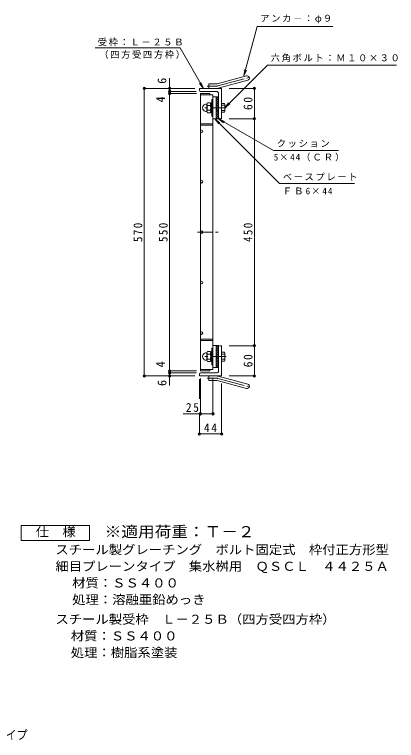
# Model space of a CAD drawing. Units: millimetres at full size, sheet at 1:6. Extents: x -893 to 974, y -826 to 721.
# Drawn here: x 218 to 974, y -797 to 642 of the extents above; entities that cross this region are included whole.
import ezdxf
from ezdxf.enums import TextEntityAlignment as Align

# ---------------------------------------------------------------- set-up
doc = ezdxf.new("R2010")
doc.units = ezdxf.units.MM
doc.header["$LTSCALE"] = 6
doc.header["$PDMODE"] = 32
doc.header["$PDSIZE"] = 4.8
doc.linetypes.add('CHAIN1', pattern=[8, 5, -1, 1, -1])
doc.linetypes.add('CHAIN2', pattern=[12, 9, -1, 1, -1])
for name, color, linetype, lineweight in [('E-1', 2, 'Continuous', 9), ('E-2', 3, 'Continuous', 9), ('E-4', 7, 'Continuous', 9), ('E-5', 7, 'Continuous', 9), ('F-5_F-5ﾚｲﾔ', 2, 'Continuous', 9)]:
    doc.layers.add(name, color=color, linetype=linetype, lineweight=lineweight)
doc.styles.add('ＭＳ ゴシック', font='')
doc.styles.get('ＭＳ ゴシック').set_extended_font_data('MS Gothic')

msp = doc.modelspace()

# ---------------------------------------------------------------- linework, layer by layer
at = {"layer": 'E-1'}
for p, q in [((619.144, 505.253), (677.335, 520.845)), ((603, 495.946), (603, 504.946)), ((616.815, 504.946), (603, 504.946)), ((621.474, 496.559), (679.665, 512.152)), ((584, 492.446), (584, 495.946)), ((628, 495.946), (584, 495.946)), ((618, 489.946), (586.5, 489.946)), ((628, 495.946), (628, 435.946)), ((622, 479.446), (617, 479.446)), ((617, 435.446), (617, 479.446)), ((622, 472.366), (617, 477.366)), ((622, 476.609), (619.163, 479.446)), ((598.214, 464.696), (596.08, 464.696)), ((598.647, 464.946), (599.984, 467.261)), ((599, 465.557), (599, 449.336)), ((599.984, 467.261), (605.516, 467.261)), ((599.984, 462.354), (605.516, 462.354)), ((606.5, 465.557), (605.516, 467.261)), ((606.5, 466.446), (606.5, 448.446)), ((609, 466.446), (606.5, 466.446)), ((609, 473.946), (609, 440.946)), ((611, 473.946), (609, 473.946)), ((622, 468.124), (617, 473.124)), ((622, 463.881), (617, 468.881)), ((622, 459.639), (617, 464.639)), ((633.657, 466.331), (628, 466.331)), ((628, 462.446), (633.657, 462.446)), ((634.4, 450.504), (634.4, 464.389)), ((598.214, 450.196), (596.08, 450.196)), ((599.984, 452.539), (605.516, 452.539)), ((606.5, 449.336), (605.516, 447.631)), ((606.5, 457.629), (609, 458.299)), ((606.5, 456.594), (609, 457.264)), ((609, 448.446), (606.5, 448.446)), ((622, 455.396), (617, 460.396)), ((622, 451.153), (617, 456.153)), ((622, 446.911), (617, 451.911)), ((622, 442.668), (617, 447.668)), ((628, 452.446), (633.657, 452.446)), ((633.657, 448.561), (628, 448.561)), ((609, 440.946), (611, 440.946)), ((622, 438.425), (617, 443.425)), ((620.736, 435.446), (617, 439.183)), ((624.5, 435.946), (628, 435.946)), ((620.736, -13.554), (617, -17.291)), ((617, -13.554), (617, -57.554)), ((624.5, -14.054), (628, -14.054)), ((628, -74.054), (628, -14.054)), ((598.214, -28.304), (596.08, -28.304)), ((599, -43.665), (599, -27.444)), ((606.5, -27.444), (605.516, -25.739)), ((606.5, -44.554), (606.5, -26.554)), ((609, -26.554), (606.5, -26.554)), ((609, -19.054), (611, -19.054)), ((609, -52.054), (609, -19.054)), ((622, -16.534), (617, -21.534)), ((622, -20.776), (617, -25.776)), ((622, -25.019), (617, -30.019)), ((633.657, -26.669), (628, -26.669)), ((634.4, -28.612), (634.4, -42.497)), ((598.214, -42.804), (596.08, -42.804)), ((598.647, -43.054), (599.984, -45.369)), ((599.984, -30.647), (605.516, -30.647)), ((599.984, -40.462), (605.516, -40.462)), ((606.5, -34.702), (609, -35.372)), ((606.5, -35.737), (609, -36.407)), ((622, -29.261), (617, -34.261)), ((622, -33.504), (617, -38.504)), ((622, -37.747), (617, -42.747)), ((622, -41.989), (617, -46.989)), ((628, -30.554), (633.657, -30.554)), ((628, -40.554), (633.657, -40.554)), ((599.984, -45.369), (605.516, -45.369)), ((606.5, -43.665), (605.516, -45.369)), ((609, -44.554), (606.5, -44.554)), ((611, -52.054), (609, -52.054)), ((622, -46.232), (617, -51.232)), ((622, -50.475), (617, -55.474)), ((622, -57.554), (617, -57.554)), ((622, -54.717), (619.163, -57.554)), ((633.657, -44.439), (628, -44.439)), ((584, -70.554), (584, -74.054)), ((618, -68.054), (586.5, -68.054)), ((628, -74.054), (584, -74.054)), ((603, -74.054), (603, -83.054)), ((616.815, -83.054), (603, -83.054)), ((619.144, -83.361), (677.335, -98.953)), ((621.474, -74.668), (679.665, -90.26))]:
    msp.add_line(p, q, dxfattribs=at)
at = {"layer": 'E-1', "linetype": 'CHAIN2'}
for p, q in [((620.309, 500.906), (685.476, 518.367)), ((616.815, 500.446), (599.195, 500.446)), ((616.815, -78.554), (599.195, -78.554)), ((620.309, -79.014), (685.476, -96.476))]:
    msp.add_line(p, q, dxfattribs=at)
at = {"layer": 'E-1', "linetype": 'CHAIN1'}
for p, q in [((636.83, 457.446), (590.938, 457.446)), ((636.83, -35.554), (590.938, -35.554))]:
    msp.add_line(p, q, dxfattribs=at)
at = {"layer": 'E-1'}
for points in [[(622, 485.946), (622, 435.446), (617, 435.446)], [(598.647, 449.946), (599.984, 447.631), (605.516, 447.631)], [(622, -64.054), (622, -13.554), (617, -13.554)], [(598.647, -28.054), (599.984, -25.739), (605.516, -25.739)]]:
    msp.add_lwpolyline(points, dxfattribs=at)
for centre, radius, start, end in [((678.5, 516.498), 4.5, 285.00014, 104.99991), ((616.815, 513.946), 9, 270, 285.00002), ((586.5, 492.446), 2.5, 180, 270), ((616.815, 513.946), 18, 270, 285), ((618, 485.946), 4, 0, 90), ((598, 457.446), 7.5, 104.83513, 255.16487), ((598.214, 465.196), 0.5, 270, 329.99997), ((604.705, 465.557), 5.705, 180, 214.1543), ((611.729, 457.446), 12.729, 157.32364, 202.67636), ((600.794, 465.557), 5.705, 325.8457, 0), ((593.77, 457.446), 12.729, 337.32364, 22.67636), ((631.49, 464.389), 2.91, 318.12389, 41.8763), ((617.21, 457.446), 17.19, 343.09029, 16.90971), ((598.214, 449.696), 0.5, 30.00003, 90), ((604.705, 449.336), 5.705, 145.8457, 180), ((600.794, 449.336), 5.705, 0, 34.1543), ((631.49, 450.504), 2.91, 318.1237, 41.87611), ((624.5, 438.446), 2.5, 180, 270), ((624.5, -16.554), 2.5, 90, 180), ((598, -35.554), 7.5, 104.83513, 255.16487), ((598.214, -27.804), 0.5, 270, 329.99997), ((604.705, -27.444), 5.705, 180, 214.1543), ((600.794, -27.444), 5.705, 325.8457, 0), ((631.49, -28.612), 2.91, 318.12389, 41.8763), ((598.214, -43.304), 0.5, 30.00003, 90), ((611.729, -35.554), 12.729, 157.32364, 202.67636), ((604.705, -43.665), 5.705, 145.8457, 180), ((593.77, -35.554), 12.729, 337.32364, 22.67636), ((600.794, -43.665), 5.705, 0, 34.1543), ((617.21, -35.554), 17.19, 343.09029, 16.90971), ((631.49, -42.497), 2.91, 318.1237, 41.87611), ((586.5, -70.554), 2.5, 90, 180), ((618, -64.054), 4, 270, 0), ((616.815, -92.054), 18, 75, 90), ((616.815, -92.054), 9, 74.99998, 90), ((678.5, -94.606), 4.5, 255.00009, 74.99986)]:
    msp.add_arc(centre, radius, start, end, dxfattribs=at)
at = {"layer": 'E-1', "linetype": 'CHAIN2'}
for centre, start, end in [((616.815, 513.946), 270, 284.99995), ((616.815, -92.054), 75.00005, 90)]:
    msp.add_arc(centre, 13.5, start, end, dxfattribs=at)
at = {"layer": 'E-2'}
for p, q in [((586, 485.946), (605, 485.946)), ((586, 485.946), (586, -64.054)), ((586, 482.946), (611, 482.946)), ((605, 485.946), (605, 482.946)), ((611, 482.946), (611, -61.054)), ((617, 479.446), (611, 479.446)), ((617, 435.446), (617, 479.446)), ((617, 435.446), (611, 435.446)), ((586, 425.946), (611, 425.946)), ((586, 422.946), (611, 422.946)), ((586, -1.054), (611, -1.054)), ((586, -4.054), (611, -4.054)), ((617, -13.554), (611, -13.554)), ((586, -61.054), (611, -61.054)), ((605, -64.054), (586, -64.054)), ((605, -64.054), (605, -61.054))]:
    msp.add_line(p, q, dxfattribs=at)
at = {"layer": 'E-2', "linetype": 'CHAIN1'}
msp.add_line((580.101, 210.946), (621.064, 210.946), dxfattribs=at)
at = {"layer": 'E-2'}
msp.add_lwpolyline([(617, -13.554), (617, -57.554), (611, -57.554)], dxfattribs=at)
for centre in [(588.5, 410.946), (588.5, 310.946), (588.5, 210.946), (588.5, 110.946), (588.5, 10.946)]:
    msp.add_circle(centre, 2.5, dxfattribs=at)
at = {"layer": 'E-4'}
for p, q in [((525, 489.946), (525, 516.063)), ((473.5, 495.946), (575, 495.946)), ((475, -74.054), (475, 495.946)), ((523.5, 489.946), (577.5, 489.946)), ((525, 485.946), (525, 489.946)), ((694.5, 495.946), (643, 495.946)), ((693, 435.946), (693, 495.946)), ((523.5, 485.946), (578.5, 485.946)), ((525, -64.054), (525, 485.946)), ((694.5, 435.946), (643, 435.946)), ((693, -14.054), (693, 435.946)), ((694.5, -14.054), (643, -14.054)), ((693, -74.054), (693, -14.054)), ((523.5, -64.054), (578.5, -64.054)), ((523.5, -68.054), (577.5, -68.054)), ((525, -68.054), (525, -64.054)), ((525, -92.922), (525, -68.054)), ((473.5, -74.054), (575, -74.054)), ((584, -119.184), (584, -80.096)), ((586, -150.554), (586, -79.054)), ((611, -150.554), (611, -79.054)), ((694.5, -74.054), (643, -74.054)), ((628, -190.554), (628, -89.054)), ((586, -149.054), (551.826, -149.054)), ((584, -190.554), (584, -150.8)), ((586, -149.054), (611, -149.054)), ((584, -189.054), (628, -189.054))]:
    msp.add_line(p, q, dxfattribs=at)
for p in [(475, 495.946), (525, 495.946), (525, 489.946), (693, 495.946), (525, 485.946), (693, 435.946), (693, -14.054), (475, -74.054), (525, -64.054), (525, -68.054), (525, -74.054), (693, -74.054), (586, -149.054), (611, -149.054), (584, -189.054), (628, -189.054)]:
    msp.add_point(p, dxfattribs=at)
at = {"layer": 'E-5'}
for p, q in [((672.335, 520.883), (698.539, 618.677)), ((848.539, 618.677), (698.539, 618.677)), ((377.568, 576.131), (545.705, 576.131)), ((592, 495.946), (545.705, 576.131)), ((634.4, 457.484), (719.191, 542.275)), ((672.335, 520.883), (673.967, 533.276)), ((719.191, 542.275), (974.191, 542.275)), ((672.335, 520.883), (677.119, 532.431)), ((592, 495.946), (584.39, 505.863)), ((592, 495.946), (587.216, 507.495)), ((634.4, 457.484), (642.009, 467.401)), ((634.4, 457.484), (644.317, 465.093)), ((614.749, 435.447), (742.946, 307.25)), ((614.749, 435.447), (624.666, 427.837)), ((614.749, 435.447), (622.358, 425.53)), ((621.999, 435.446), (631.916, 427.837)), ((621.999, 435.446), (633.547, 430.663)), ((621.999, 435.446), (730.486, 372.811)), ((730.486, 372.811), (859.57, 372.811)), ((742.946, 307.25), (891.429, 307.25))]:
    msp.add_line(p, q, dxfattribs=at)
at = {"layer": 'F-5_F-5ﾚｲﾔ'}
msp.add_lwpolyline([(231.523, -400.302), (231.523, -370.302), (366.523, -370.302), (366.523, -400.302)], close=True, dxfattribs=at)

# ---------------------------------------------------------------- texts
at = {"layer": 'E-4', "color": 2, "style": 'ＭＳ ゴシック'}
for s, p in [('6', (524, 505.063)), ('4', (521.4, 468.116)), ('4', (521.4, -57.101)), ('6', (524, -93.922))]:
    msp.add_text(s, height=17.6, rotation=90, dxfattribs=at).set_placement(p, align=Align.BOTTOM_LEFT)
at = {"layer": 'E-4', "color": 2, "char_height": 17.6, "attachment_point": 7, "rotation": 90, "style": 'ＭＳ ゴシック'}
for s, insert in [('\\T1.27;\\W0.95;60', (689.4, 453.196)), ('\\T1.27;\\W0.9;570', (471.4, 191.446)), ('\\T1.27;\\W0.9;550', (521.4, 191.446)), ('\\T1.27;\\W0.9;450', (689.4, 191.446)), ('\\T1.27;\\W0.95;60', (689.4, -56.804))]:
    msp.add_mtext(s, dxfattribs=dict(at, insert=insert))
at = {"layer": 'E-4', "color": 2, "char_height": 17.6, "attachment_point": 7, "style": 'ＭＳ ゴシック'}
for s, insert in [('\\T1.27;\\W0.95;25', (557.293, -145.454)), ('\\T1.27;\\W0.95;44', (593.25, -185.454))]:
    msp.add_mtext(s, dxfattribs=dict(at, insert=insert))
at = {"layer": 'E-5', "char_height": 13.2, "attachment_point": 7, "style": 'ＭＳ ゴシック'}
for s, insert in [('\\T1.17;アンカ－：φ９', (704.539, 624.677)), ('\\T1.17;受枠：Ｌ－２５Ｂ', (382.841, 579.631)), ('\\T1.17;（四方受四方枠）', (385.855, 554.631)), ('\\T1.17;六角ボルト：Ｍ１０×３０', (725.191, 548.275)), ('\\T1.17;クッション', (737.137, 378.811)), ('\\T1.21;5×44（ＣＲ）', (731.236, 351.311)), ('\\T1.17;ベースプレート', (748.946, 313.25)), ('\\T1.23;ＦＢ6×44', (748.946, 285.75))]:
    msp.add_mtext(s, dxfattribs=dict(at, insert=insert))
at = {"layer": 'F-5_F-5ﾚｲﾔ', "style": 'ＭＳ ゴシック'}
for s, width, p in [('仕\u3000様', 1.1, (260.023, -397.302)), ('スチール製グレーチング\u3000ボルト固定式\u3000枠付正方形型', 1.1, (299.023, -432.655)), ('細目プレーンタイプ\u3000集水桝用\u3000ＱＳＣＬ\u3000４４２５Ａ', 1.1, (299.023, -465.655)), ('材質：ＳＳ４００', 1.1, (332.15, -498.653)), ('処理：溶融亜鉛めっき', 1.1, (332.15, -531.654)), ('スチール製受枠\u3000Ｌ－２５Ｂ（四方受四方枠）', 1.1, (299.023, -570.654)), ('材質：ＳＳ４００', 1.1, (329.451, -603.654)), ('処理：樹脂系塗装', 1.1, (329.451, -636.654)), ('スチール製グレーチング\u3000ボルト固定式\u3000枠付正方形型\u3000細目プレーンタイプ', 0.9, (-512.368, -799.865))]:
    msp.add_text(s, height=17.6, dxfattribs=dict(at, width=width)).set_placement(p, align=Align.BOTTOM_LEFT)
at = {"layer": 'F-5_F-5ﾚｲﾔ', "color": 3, "style": 'ＭＳ ゴシック', "width": 1.1}
msp.add_text('※適用荷重：Ｔ－２', height=21.99, dxfattribs=at).set_placement((396.523, -400.302), align=Align.BOTTOM_LEFT)

doc.saveas('drawing.dxf')
